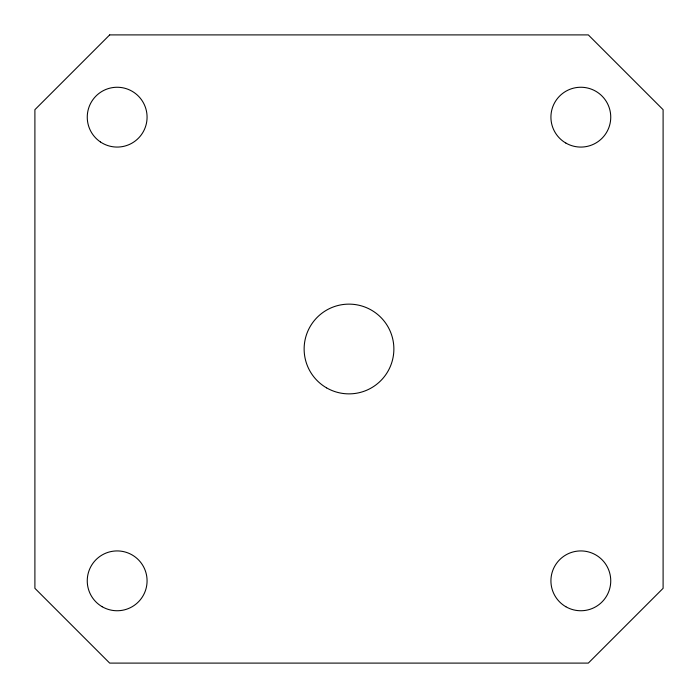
<?xml version="1.0" encoding="UTF-8"?>
<svg xmlns="http://www.w3.org/2000/svg" width="698" height="698" viewBox="0 0 698 698"><rect width="100%" height="100%" fill="white"/><g stroke="black" fill="none" stroke-linecap="round" stroke-linejoin="round"><path stroke-width="1.05" d="M109.682 34.9L34.9 109.682L34.9 588.318L109.682 663.1L588.318 663.1L663.1 588.318L663.1 109.682L588.318 34.9L109.682 34.9M102.205 606.745A29.918 29.918 0 0 0 147.077 580.832A29.918 29.918 0 0 0 102.205 554.927A29.918 29.918 0 0 0 102.205 606.745M100.399 141.938A29.918 29.918 0 0 0 146.999 119.297A29.918 29.918 0 0 0 104.089 90.26A29.918 29.918 0 0 0 100.399 141.938M565.877 606.745A29.918 29.918 0 0 0 610.75 580.832A29.918 29.918 0 0 0 565.877 554.927A29.918 29.918 0 0 0 565.877 606.745M326.568 387.861A44.873 44.873 0 0 0 393.873 349A44.873 44.873 0 0 0 326.568 310.139A44.873 44.873 0 0 0 326.568 387.861M565.877 143.073A29.918 29.918 0 0 0 610.75 117.168A29.918 29.918 0 0 0 565.877 91.255A29.918 29.918 0 0 0 565.877 143.073"/></g></svg>
